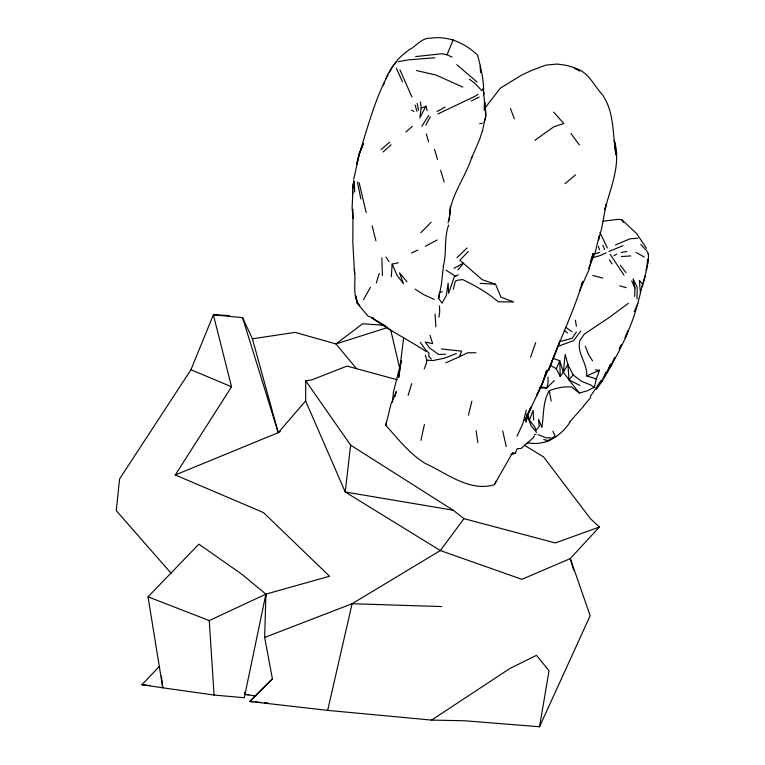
<?xml version="1.0" encoding="UTF-8"?>
<svg xmlns="http://www.w3.org/2000/svg" width="765" height="765" viewBox="0 0 765 765"><rect width="100%" height="100%" fill="white"/><g stroke="black" fill="none" stroke-linecap="round" stroke-linejoin="round"><path stroke-width="1.15" d="M524.255 445.154L543.647 457.011L590.417 518.67L599.377 527.009L570.308 558.574L521.902 579.325L440.334 550.561L345.235 491.991L305.637 400.927L305.751 380.836L311.986 379.813L347.004 366.081L397.274 379.775M449.81 212.441L449.351 220.1M352.646 194.262L352.761 184.967L353.889 181.573M548.056 377.078L547.979 383.112L546.851 387.96L539.268 387.932M484.168 110.265L484.436 101.707L483.604 92.125L483.786 94.038M637.006 298.943L637.207 287.372L633.085 278.9L634.94 288.08L634.644 296.371M485.479 113.297L485.211 102.472M647.515 259.172L646.903 268.439L642.409 286.827M573.626 570.049L570.308 558.574L590.159 615.71L539.545 726.75L464.365 720.754L431.575 720.095L327.659 710.379L249.696 701.457L272.388 678.727L264.661 637.455L265.885 594.137L241.864 574.266L198.881 544.154L148.037 596.805L162.763 687.812L214.076 695.06L244.293 697.709L265.885 594.137L329.524 576.236L263.495 512.579L175.281 474.969L231.537 386.765L213.378 314.798L229.184 315.534M483.557 94.822C484.235 81.339 480.994 67.951 477.57 55.118C464.757 43.003 448.319 35.506 430.37 38.25C421.62 37.667 416.361 46.263 409.151 49.744C403.853 53.971 398.183 58.083 394.587 63.964L396.299 61.898M648.481 253.425L648.385 261.773L645.956 270.055M352.961 209.294L352.847 242.553L354.558 274.004M391.288 276.825L392.168 264.145L398.422 262.73M353.822 180.559L353.21 188.668L353.908 185.187M392.522 402.266L393.373 392.263L401.338 360.745M352.895 190.628L352.11 207.831L352.99 218.293M458.264 274.778L454.353 276.681L448.615 293.349L448.108 283.146L446.32 295.529L442.017 303.17L438.67 298.522L439.11 294.009M443.442 265.503L441.434 284.264L438.67 298.522M550.848 365.727L556.298 368.682L560.229 376.523L563.346 372.182L565.182 354.329L567.926 364.494L569.007 379.889L579.344 393.047L587.386 390.791L594.29 387.281L596.308 378.924L599.511 370.298L595.333 369.839M305.751 380.836L350.599 445.115L345.235 491.991L453.157 510.207L463.973 518.66L555.371 542.949L599.377 527.009M449.763 211.36C453.234 191.996 466.048 175.615 471.948 156.863M485.087 118.25L482.399 131.331M485.345 115.984L485.603 113.717M425.359 355.285L426.774 360.124L426.392 363.337L424.231 368.921M403.585 338.35L398.67 377.547L400.449 366.349M420.473 101.936L421.19 108.238L419.832 117.829L425.981 106.144L427.166 110.676M438.938 317.245L439.712 311.814L439.483 305.904M443.318 266.115C446.913 252.584 443.776 238.173 448.644 225.063M400.803 364.111L401.156 361.874M599.033 236.509L595.18 252.641L588.658 268.333M539.545 726.75L549.031 670.771L536.466 655.347L510.073 668.371L431.575 720.095M599.138 236.146L598.479 239.952L601.577 228.84L606.09 204.427L604.838 209.763C610.719 187.329 621.438 163.873 614.314 140.378L615.978 154.951C612.449 134.783 614.658 111.633 602.074 94.296C593.439 84.886 588.113 71.155 574.295 68.104L579.918 70.963L573.693 67.492L566.549 65.369L557.255 64.04L545.799 65.14L531.541 70.447L521.261 75.324L500.329 88.157L485.345 107.569M534.429 435.744L533.186 437.8L521.214 448.405L517.15 448.73L515.247 453.444L512.665 452.517L494.353 484.714C469.528 492.211 446.75 473.229 425.378 463.485C409.505 453.922 398.116 438.842 385.79 425.35L386.382 422.194M385.79 425.35L391.116 403.547L396.347 391.441L394.769 396.882M353.707 179.297L359.464 153.43L363.547 143.275L358.948 154.951L356.614 164.446L359.464 153.43L358.948 154.951C367.592 127.918 374.668 99.756 388.123 74.693M640.372 292.641L639.377 280.382L642.476 284.14C638.45 302.491 633.487 320.86 625.072 337.719L628.094 330.719L626.153 336.495L621.84 345.331L619.134 349.223M420.951 440.334L424.432 424.47M327.659 710.379L352.091 603.728L440.334 550.561L463.973 518.66M453.31 289.313L455.318 281.195L457.26 280.267L462.576 279.569C475.256 285.546 487.534 292.66 498.245 301.764L513.659 301.955L500.96 297.126L495.557 284.236L482.151 279.665L459.899 260.215L468.314 251.465M468.39 415.204L471.89 401.128M448.089 222.902L450.222 212.823L450.231 206.349M526.32 410.145L522.734 423.839L517.016 436.203M484.159 122.505L486.071 116.165L485.641 110.399M408.137 395.39L411.704 383.59M376.351 282.887L379.277 273.401M590.264 262.538L593.095 253.511L588.801 270.208L579.468 291.092M482.505 130.452L479.636 139.402L471.364 158.537M453.282 39.541L447.056 54.755L442.132 53.722L415.644 56.581M542.462 383.399L546.755 370.136L542.356 383.676L536.466 395.954L542.356 383.676M383.447 85.25L384.173 83.05M643.059 282.524L645.45 275.601M530.556 357.178L535.691 342.615M445.871 362.811L459.459 356.729L461.658 351.154L441.3 348.945M171.207 573.368L116.261 510.647L119.57 478.966L190.954 369.724L213.378 314.798L242.562 317.657L252.431 338.799L278.231 432.684L175.281 474.969M581.151 285.603L582.854 281.444C573.607 311.824 559.511 340.482 548.706 370.222L559.99 340.98C549.633 368.041 537.585 394.31 524.943 420.425L530.738 407.927L525.565 419.144M385.761 79.044L387.836 74.052L393.784 64.91M389.433 72.589L392.015 67.196L395.524 62.807M556.298 368.682L559.76 360.784L553.602 358.422M634.261 311.613L637.828 303.504M494.965 483.757L496.227 480.889M605.899 372.058L601.414 382.118L606.865 373.54L610.709 363.958L606.836 372.22M370.461 287.2L363.49 299.717M483.279 88.09L481.931 90.796L475.39 83.834L469.433 79.13M425.77 125.078L430.341 116.863M612.363 362.151L615.07 357.398L611.388 365.861L607.094 372.421M579.937 385.445L569.007 379.889L563.346 372.182L567.926 364.494L573.109 374.898L581.4 381.257L590.264 384.785L594.29 387.281M619.755 347.597L621.505 344.795L618.636 352.158L611.608 364.121M601.185 380.224L590.312 396.538M421.831 126.196L428.773 115.419M576.351 331.972L572.21 338.293L559.473 341.678M579.344 393.047L571.455 386.87L563.222 387.004L555.247 388.61L549.289 390.81C542.615 401.434 543.944 415.223 541.869 427.3L538.455 419.201L539.306 426.287L536.131 430.265L534.697 426.918L530.088 420.893M596.413 389.347L602.045 381.343M580.798 331.054L573.673 340.559L557.35 346.631M457.996 269.959L463.408 263.217L453.903 268.343M583.647 406.205L569.323 422.404M569.007 379.889L573.109 374.898M570.059 422.117C560.994 435.983 545.388 446.263 528.271 442.801M583.733 405.852L590.723 397.513M242.562 317.657L278.231 432.684L305.637 400.927M161.386 676.145L162.763 687.812L141.879 684.742L159.35 666.468M420.903 232.684L431.164 222.233M554.319 380.511L546.851 387.96L540.673 386.822M272.541 678.899L249.696 701.457L253.091 701.744M456.963 257.719L467.042 247.946M383.083 152.006L391.125 144.786M405.909 132.01L412.297 126.407M381.085 149.577L389.576 142.233M565.039 183.619L575.51 174.869M628.285 303.322L610.154 316.844L584.355 334.085L579.841 340.693C576.504 353.468 587.788 363.394 586.65 375.902L596.308 378.924M552.99 431.183L555.189 436.337L548.735 440.841L543.791 439.502M477.972 94.315L474.989 96.314L437.963 113.899M534.898 140.301L553.87 126.761L563.795 123.528L553.669 112.073M479.244 97.012L471.23 101.037M545.923 441.797L555.189 436.337M613.97 255.711L616.733 254.123M278.231 432.684L280.306 431.527M437.14 239.99L425.302 246.33M437.064 111.48L445.201 107.081M606.09 252.871L599.903 255.673L592.569 257.69M459.459 356.729L467.472 352.828L475.973 352.722M148.037 596.805L209.237 620.587L265.885 594.137L266.201 596.49M411.522 253.005L417.929 250.031M615.442 245.049L629.92 238.823L637.857 238.183M421.19 108.238L425.981 106.144M586.65 375.902L599.511 370.298M609.093 251.427L623.054 245.584M456.313 353.516L444.503 358.192L432.579 360.621L426.774 360.124M264.661 637.455L352.091 603.728L441.673 606.559M526.244 443.566L528.424 442.744M387.712 327.468L335.969 343.944L295.147 332.383L252.431 338.799M599.693 252.412L593.544 254.248M439.244 292.584L442.266 291.647M511.106 454.477L515.247 453.444M398.364 61.602L408.137 59.909L434.759 57.777M621.228 252.565L626.831 251.494M354.291 269.309C356.49 280.382 351.441 296.935 359.866 305.618M479.703 123.681L482.256 123.28M621.419 256.524L630.79 255.95M603.212 221.19L617.747 219.392L621.658 219.584L636.671 233.602L646.425 248.262M534.649 434.377L536.074 434.252M550.389 437.666L546.449 437.915L538.044 434.616M445.603 354.176L438.622 354.472L429.643 348.037L425.244 342.003L432.713 343.676L429.978 335.3M480.066 283.346L495.557 284.236M244.513 692.201L245.278 694.457L248.749 694.668M383.686 325.278L362.61 323.758L335.969 343.944L356.547 368.73M255.347 701.926L261.008 702.404M264.403 702.691L267.788 702.968M141.879 684.742L149.835 685.469M245.278 694.457L255.826 696.016M416.495 70.562L436.136 75.085L462.787 87.105M373.808 318.116L368.185 316.289L357.226 303.284M592.76 275.476L602.83 278.116M619.746 285.88L626.258 287.669M190.954 369.724L231.537 386.765M434.281 299.44L423.81 294.697L415.041 289.094M447.056 54.755L452.115 57.136M636.174 252.45L644.312 257.059M392.091 331.494L384.355 325.154L371.608 317.704C389.022 330.212 408.147 339.736 426.067 351.451M411.58 110.16L413.951 111.451M455.749 276.471L446.014 270.179M350.599 445.115L453.157 510.207M571.866 331.742L565.813 327.286M536.628 432.407L531.12 425.837L526.722 414.248M456.829 64.69L477.035 82.018M564.207 330.174L567.477 333.024M431.374 359.139L428.639 356.146L429.108 353.325L425.541 349.748L420.301 342.385M640.812 244.475L646.884 251.035M406.999 281.778L399.521 272.828L403.518 283.758L397.016 275.266L392.168 264.145M621.658 219.584L623.446 222.347M620.396 265.197L626 272.656M570.919 133.502L579.43 144.977M623.982 275.132L610.221 254.401M385.923 257.059L389.003 261.62M609.389 259.756L612.163 263.925M592.559 360.908L588.17 353.87L585.282 346.163M599.999 232.579L607.324 247.917M402.438 81.798L396.308 68.056M631.718 280.784L634.94 288.08M399.971 69.911L411.972 97.079M602.849 245.46L604.541 249.562M510.408 108.448L514.357 118.881M598.373 246.359L599.502 249.715M527.401 413.597L529.428 420.033L533.129 410.461L533.702 420.033M563.346 372.182L559.76 360.784L560.229 376.523M415.07 104.996L416.992 111.355M440.621 170.203L444.13 181.955M434.549 149.405L437.484 159.445M426.325 133.952L428.591 141.869M647.496 251.905L648.098 254.143M549.289 390.81L551.183 401.099M359.148 182.72L366.205 212.641M372.125 225.857L375.95 240.908M390.772 330.222L399.703 368.376M502.729 430.944L506.258 446.674M417.164 103.409L418.579 110.17M357.418 182.003L360.879 198.967M575.395 320.2L576.399 326.282M476.117 430.714L477.829 442.677M435.897 326.827L435.046 313.994M480.133 66.02L480.573 72.665M209.237 620.587L214.076 695.06M354.272 181.688L354.702 192.025M381.869 257.748L382.395 275.582M527.114 416.38L526.062 422.146L527.649 414.238L531.149 406.961L527.114 416.38M357.351 303.256L355.668 295.72L357.351 303.256"/></g></svg>
